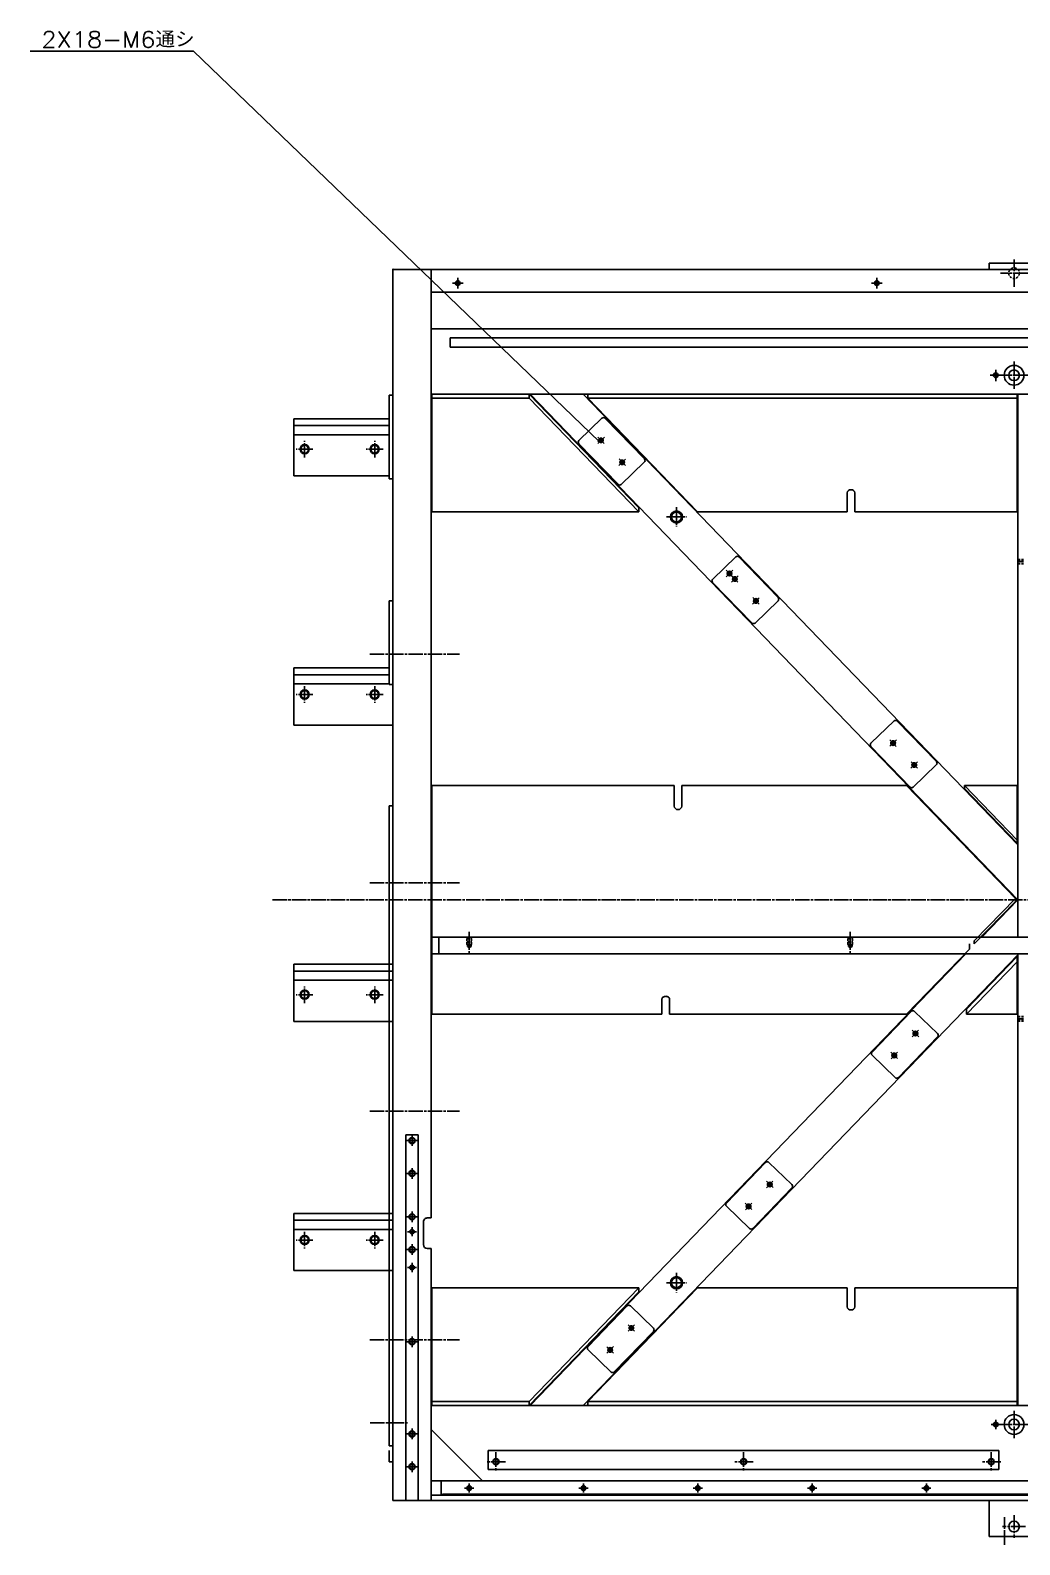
# Model space of a CAD drawing. Header units: inches. Extents: x -2018 to 2693, y -2323 to 1260.
# Drawn here: x -2018 to -719, y -727 to 1260 of the extents above; entities that cross this region are included whole.
import ezdxf
from ezdxf.enums import TextEntityAlignment as Align

# ---------------------------------------------------------------- set-up
doc = ezdxf.new("R2010")
doc.units = ezdxf.units.IN
doc.header["$MEASUREMENT"] = 0
for name, pattern in [('CENTERLINE', [25.4, 19.05, -1.5875, 3.175, -1.5875]), ('DASHED', [4.762499999999999, 3.175, -1.5875]), ('SOLID', [0])]:
    doc.linetypes.add(name, pattern=pattern)
for name, color, linetype in [('0$C$L0$V_DRAWING', 7, 'SOLID'), ('0$C$L0$V_PV', 7, 'SOLID'), ('Layer11$C$L11$V_DRAWING', 52, 'SOLID'), ('Layer11$C$L11$V_PV', 52, 'SOLID'), ('Layer12$C$L12$V_PV', 52, 'SOLID'), ('Layer13$C$L13$V_PV', 52, 'SOLID'), ('Layer21$C$L21$V_DRAWING', 2, 'SOLID'), ('Layer21$C$L21$V_PV', 2, 'SOLID'), ('Layer8$C$L8$V_PV', 40, 'SOLID'), ('Layer9$C$L9$V_PV', 254, 'SOLID')]:
    doc.layers.add(name, color=color, linetype=linetype)
doc.styles.add('CADRASTD', font='txt', dxfattribs={"bigfont": 'bigfont'})
doc.dimstyles.new('DIM13', dxfattribs={"dimtxt": 0.156, "dimasz": 2.0000000005, "dimexe": 0, "dimexo": 0, "dimgap": 0.078, "dimtad": 3, "dimzin": 0, "dimdsep": 46, "dimtxsty": 'CADRASTD', "dimblk": 'CADRA_ARROW22_5OPEN', "dimblk1": 'CADRA_ARROW22_5OPEN', "dimblk2": 'CADRA_ARROW22_5OPEN', "dimcen": 0.09, "dimaunit": 1, "dimadec": 17154, "dimazin": 0, "dimtfac": 1, "dimtofl": 0, "dimtmove": 0, "dimatfit": 3, "dimldrblk": 'CADRA_ARROW22_5OPEN', "dimfxl": 1, "dimtolj": 1, "dimtzin": 0, "dimarcsym": 0})

# ---------------------------------------------------------------- blocks, each defined once
blk = doc.blocks.new('BLOCK13')
at = {"layer": '0$C$L0$V_DRAWING'}
blk.add_point((0, 0), dxfattribs=at)
blk.add_point((0, 0), dxfattribs=at)
at = {"layer": 'Layer13$C$L13$V_PV', "color": 31, "linetype": 'CENTERLINE'}
for p, q in [((6, 0), (-6, 0)), ((0, 6), (0, -6)), ((46, 0), (34, 0)), ((39.99998474121094, 5.999999046325684), (39.99998474121094, -6))]:
    blk.add_line(p, q, dxfattribs=at)
at = {"layer": 'Layer21$C$L21$V_DRAWING', "color": 31}
for p, q in [((-19.99998474121094, 21), (-19.99998474121094, -20.99998474121094)), ((56.99998474121094, 23.99998474121094), (-17, 23.99998474121094)), ((60, 20.99998474121094), (60, -21)), ((57, -24), (-16.99998474121094, -24))]:
    blk.add_line(p, q, dxfattribs=at)
for centre, start, end in [((-17, 20.99998474121094), 89.99998201391085, 179.9999640278217), ((56.99998474121094, 20.99998474121094), 0, 89.99998201391085), ((-16.99998474121094, -21), 179.9999640278217, 269.9999460417325), ((57, -21), 269.9999460417325, 359.9999826971568)]:
    blk.add_arc(centre, 3, start, end, dxfattribs=at)
blk = doc.blocks.new('BLOCK12')
at = {"layer": 'Layer13$C$L13$V_PV', "color": 31, "linetype": 'CENTERLINE'}
for p, q in [((445.9089129830572, -394.9945229625703), (437.2720611954901, -403.3254770374299)), ((445.7559641267035, -403.4784258937837), (437.4250100518439, -394.8415741062165)), ((452.8389337062837, -402.2048842906953), (444.2020819187165, -410.5358383655549)), ((452.6859848499299, -410.6887872219087), (444.3550307750703, -402.0519354343415)), ((480.6087693427307, -430.994379929012), (471.9719182415593, -439.325333341787)), ((480.4558317661285, -439.4782931804657), (472.1248776912689, -430.8414413928986))]:
    blk.add_line(p, q, dxfattribs=at)
at = {"layer": 'Layer21$C$L21$V_DRAWING', "color": 31}
for p, q in [((449.750085575999, -377.3964497001671), (419.521115301839, -406.5547783688198)), ((505.3662216675366, -430.7334987803806), (453.9920154659249, -377.4729237393749)), ((470.8188360929489, -464.0573154687881), (419.4446298913372, -410.7967404277824)), ((505.2897578327156, -434.9754612283123), (475.0607875585556, -464.133789896965))]:
    blk.add_line(p, q, dxfattribs=at)
for centre, start, end in [((451.8328025190331, -379.5556622580898), 43.96715846468791, 133.9671404785988), ((421.603842838229, -408.7140019090675), 133.9671404785988, 223.9671224925097), ((503.2070087206448, -432.8162372990955), 313.9671764507779, 403.9671584646887), ((472.9780490398407, -461.9745769500732), 223.9671224925097, 313.9671591479339)]:
    blk.add_arc(centre, 3.000000047893976, start, end, dxfattribs=at)
at = {"layer": '0$C$L0$V_DRAWING'}
for p, xscale, yscale, zscale, rotation in [((273.01513671875, -224.4206848144531), 1.000000015964659, 1.000000015964659, 1.000000015964659, 313.9671764507779), ((656.239013671875, -621.7158203125), 1.000000015964659, 1.000000015964659, 1.000000015964659, 313.9671764507779), ((657.7919921875, -1031.6728515625), 0.999999977623206, 0.999999977623206, 0.999999977623206, 46.03283566497218), ((466.656494140625, -1229.826416015625), 0.999999977623206, 0.999999977623206, 0.999999977623206, 46.03283566497218), ((284.982177734375, -1418.17236328125), 0.999999977623206, 0.999999977623206, 0.999999977623206, 46.03283566497218)]:
    blk.add_blockref('BLOCK13', p, dxfattribs=dict(at, xscale=xscale, yscale=yscale, zscale=zscale, rotation=rotation))
blk = doc.blocks.new('BLOCK15')
at = {"layer": '0$C$L0$V_DRAWING'}
for p in [(0, 0), (0, 0), (1, 0)]:
    blk.add_point(p, dxfattribs=at)
at = {"layer": 'Layer12$C$L12$V_PV', "color": 4, "linetype": 'DASHED'}
for p, q in [((0, 4), (12, 4)), ((12, 3), (19.59999084472656, 3)), ((12, 2.399999618530273), (19.59999084472656, 2.399999618530273)), ((0, -4), (12, -4)), ((12, -2.399999618530273), (19.59999084472656, -2.399999618530273)), ((12, -3), (19.59999084472656, -3))]:
    blk.add_line(p, q, dxfattribs=at)
at = {"layer": 'Layer13$C$L13$V_PV', "color": 4, "linetype": 'CENTERLINE'}
blk.add_line((0, 0), (19.59999084472656, 0), dxfattribs=at)
blk = doc.blocks.new('BLOCK14')
at = {"layer": '0$C$L0$V_DRAWING'}
for p in [(0, 0), (0, 0), (1, 0)]:
    blk.add_point(p, dxfattribs=at)
at = {"layer": 'Layer12$C$L12$V_PV', "color": 4, "linetype": 'DASHED'}
for p, q in [((-1044.999755859375, 446.90869140625), (-1037.399658203125, 446.90869140625)), ((-1044.999755859375, 446.30859375), (-1037.399658203125, 446.30859375)), ((-1044.999755859375, 441.508544921875), (-1037.399658203125, 441.508544921875)), ((-1044.999755859375, 440.90869140625), (-1037.399658203125, 440.90869140625)), ((-995, 446.90869140625), (-1002.599853515625, 446.90869140625)), ((-995, 446.30859375), (-1002.599853515625, 446.30859375)), ((-995, 441.508544921875), (-1002.599853515625, 441.508544921875)), ((-995, 440.90869140625), (-1002.599853515625, 440.90869140625)), ((484.999755859375, 446.90869140625), (477.399658203125, 446.90869140625)), ((484.999755859375, 446.30859375), (477.399658203125, 446.30859375)), ((484.999755859375, 441.508544921875), (477.399658203125, 441.508544921875)), ((484.999755859375, 440.90869140625), (477.399658203125, 440.90869140625)), ((-1044.999755859375, -153.09130859375), (-1037.399658203125, -153.09130859375)), ((-1044.999755859375, -153.6913146972656), (-1037.399658203125, -153.6913146972656)), ((-1044.999755859375, -158.4913024902344), (-1037.399658203125, -158.4913024902344)), ((-995, -153.09130859375), (-1002.599853515625, -153.09130859375)), ((-995, -153.6913146972656), (-1002.599853515625, -153.6913146972656)), ((-995, -158.4913024902344), (-1002.599853515625, -158.4913024902344)), ((484.999755859375, -153.09130859375), (477.399658203125, -153.09130859375)), ((484.999755859375, -153.6913146972656), (477.399658203125, -153.6913146972656)), ((484.999755859375, -158.4913024902344), (477.399658203125, -158.4913024902344)), ((-1044.999755859375, -159.09130859375), (-1037.399658203125, -159.09130859375)), ((-995, -159.09130859375), (-1002.599853515625, -159.09130859375)), ((484.999755859375, -159.09130859375), (477.399658203125, -159.09130859375))]:
    blk.add_line(p, q, dxfattribs=at)
at = {"layer": 'Layer13$C$L13$V_PV', "color": 4, "linetype": 'CENTERLINE'}
for p, q in [((-1044.999755859375, 443.90869140625), (-1037.399658203125, 443.90869140625)), ((-995, 443.90869140625), (-1002.599853515625, 443.90869140625)), ((484.999755859375, 443.90869140625), (477.399658203125, 443.90869140625)), ((-1044.999755859375, -156.09130859375), (-1037.399658203125, -156.09130859375)), ((-995, -156.09130859375), (-1002.599853515625, -156.09130859375)), ((484.999755859375, -156.09130859375), (477.399658203125, -156.09130859375))]:
    blk.add_line(p, q, dxfattribs=at)
at = {"layer": '0$C$L0$V_DRAWING'}
for p in [(-61.99974060058594, 443.90869140625), (-61.99974060058594, -156.09130859375)]:
    blk.add_blockref('BLOCK15', p, dxfattribs=at)
at = {"layer": '0$C$L0$V_DRAWING', "rotation": 180.0000000000004}
for p in [(12, 443.90869140625), (12, -156.09130859375)]:
    blk.add_blockref('BLOCK15', p, dxfattribs=at)
at = {"layer": '0$C$L0$V_DRAWING', "yscale": -1}
for p in [(423, 443.90869140625), (423, -156.09130859375)]:
    blk.add_blockref('BLOCK15', p, dxfattribs=at)
blk = doc.blocks.new('BLOCK18')
at = {"layer": '0$C$L0$V_DRAWING'}
blk.add_point((0, 0), dxfattribs=at)
blk.add_point((0, 0), dxfattribs=at)
blk.add_point((0, 0), dxfattribs=at)
blk.add_point((0, 0), dxfattribs=at)
blk.add_point((0, 0), dxfattribs=at)
blk.add_point((0, 0), dxfattribs=at)
at = {"layer": 'Layer11$C$L11$V_DRAWING', "color": 60}
blk.add_circle((0, 0), 3, dxfattribs=at)
at = {"layer": 'Layer13$C$L13$V_PV', "color": 60, "linetype": 'CENTERLINE'}
for p, q in [((7, 0), (-7, 0)), ((0, 7), (0, -7))]:
    blk.add_line(p, q, dxfattribs=at)
at = {"layer": 'Layer21$C$L21$V_DRAWING', "color": 4}
blk.add_circle((0, 0), 2.399999618530273, dxfattribs=at)
blk = doc.blocks.new('BLOCK20')
at = {"layer": '0$C$L0$V_DRAWING'}
blk.add_point((0, 0), dxfattribs=at)
blk.add_point((0, 0), dxfattribs=at)
blk.add_point((0, 0), dxfattribs=at)
blk.add_point((0, 0), dxfattribs=at)
blk.add_point((0, 0), dxfattribs=at)
blk.add_point((0, 0), dxfattribs=at)
blk.add_point((0, 0), dxfattribs=at)
blk.add_point((0, 0), dxfattribs=at)
blk.add_point((0, 0), dxfattribs=at)
blk.add_point((0, 0), dxfattribs=at)
blk.add_point((0, 0), dxfattribs=at)
blk.add_point((0, 0), dxfattribs=at)
blk.add_point((0, 0), dxfattribs=at)
blk.add_point((0, 0), dxfattribs=at)
at = {"layer": 'Layer11$C$L11$V_DRAWING', "color": 60}
blk.add_circle((0, 0), 3, dxfattribs=at)
at = {"layer": 'Layer13$C$L13$V_PV', "color": 60, "linetype": 'CENTERLINE'}
for p, q in [((-6, 0), (6, 0)), ((0, -6), (0, 6))]:
    blk.add_line(p, q, dxfattribs=at)
at = {"layer": 'Layer21$C$L21$V_DRAWING', "color": 4}
blk.add_circle((0, 0), 2.458499908447266, dxfattribs=at)
blk = doc.blocks.new('BLOCK21')
at = {"layer": '0$C$L0$V_DRAWING'}
blk.add_point((0, 0), dxfattribs=at)
blk.add_point((0, 0), dxfattribs=at)
blk.add_point((0, 0), dxfattribs=at)
blk.add_point((0, 0), dxfattribs=at)
blk.add_point((0, 0), dxfattribs=at)
blk.add_point((0, 0), dxfattribs=at)
blk.add_point((0, 0), dxfattribs=at)
blk.add_point((0, 0), dxfattribs=at)
blk.add_point((0, 0), dxfattribs=at)
blk.add_point((0, 0), dxfattribs=at)
blk.add_point((0, 0), dxfattribs=at)
blk.add_point((0, 0), dxfattribs=at)
blk.add_point((0, 0), dxfattribs=at)
blk.add_point((0, 0), dxfattribs=at)
at = {"layer": 'Layer11$C$L11$V_DRAWING', "color": 60}
blk.add_circle((0, 0), 4, dxfattribs=at)
at = {"layer": 'Layer13$C$L13$V_PV', "color": 60, "linetype": 'CENTERLINE'}
for p, q in [((-7, 0), (7, 0)), ((0, -7), (0, 7))]:
    blk.add_line(p, q, dxfattribs=at)
at = {"layer": 'Layer21$C$L21$V_DRAWING', "color": 4}
blk.add_circle((0, 0), 3.32349967956543, dxfattribs=at)
blk = doc.blocks.new('BLOCK22')
at = {"layer": '0$C$L0$V_DRAWING'}
blk.add_point((0, 0), dxfattribs=at)
blk.add_point((0, 0), dxfattribs=at)
blk.add_point((0, 0), dxfattribs=at)
blk.add_point((0, 0), dxfattribs=at)
blk.add_point((0, 0), dxfattribs=at)
blk.add_point((0, 0), dxfattribs=at)
blk.add_point((0, 0), dxfattribs=at)
blk.add_point((0, 0), dxfattribs=at)
at = {"layer": 'Layer11$C$L11$V_DRAWING', "color": 60}
blk.add_circle((0, 0), 4, dxfattribs=at)
at = {"layer": 'Layer13$C$L13$V_PV', "color": 60, "linetype": 'CENTERLINE'}
for p, q in [((12.5, 0), (-12.5, 0)), ((0, 12.5), (0, -12.5))]:
    blk.add_line(p, q, dxfattribs=at)
at = {"layer": 'Layer21$C$L21$V_DRAWING', "color": 4}
blk.add_circle((0, 0), 3.399999618530273, dxfattribs=at)
blk = doc.blocks.new('BLOCK24')
at = {"layer": '0$C$L0$V_DRAWING'}
blk.add_point((0, 0), dxfattribs=at)
blk.add_point((0, 0), dxfattribs=at)
blk.add_point((0, 0), dxfattribs=at)
blk.add_point((0, 0), dxfattribs=at)
blk.add_point((0, 0), dxfattribs=at)
blk.add_point((0, 0), dxfattribs=at)
at = {"layer": 'Layer11$C$L11$V_DRAWING', "color": 60}
blk.add_circle((0, 0), 6, dxfattribs=at)
at = {"layer": 'Layer13$C$L13$V_PV', "color": 60, "linetype": 'CENTERLINE'}
for p, q in [((11, 0), (-11, 0)), ((0, 11), (0, -11))]:
    blk.add_line(p, q, dxfattribs=at)
at = {"layer": 'Layer21$C$L21$V_DRAWING', "color": 4}
blk.add_circle((0, 0), 5.052999496459961, dxfattribs=at)
blk = doc.blocks.new('BLOCK25')
at = {"layer": '0$C$L0$V_DRAWING'}
blk.add_point((0, 0), dxfattribs=at)
blk.add_point((0, 0), dxfattribs=at)
blk.add_point((0, 0), dxfattribs=at)
blk.add_point((0, 0), dxfattribs=at)
blk.add_point((0, 0), dxfattribs=at)
blk.add_point((0, 0), dxfattribs=at)
at = {"layer": 'Layer21$C$L21$V_DRAWING', "color": 4}
for radius in [13, 7]:
    blk.add_circle((0, 0), radius, dxfattribs=at)
blk = doc.blocks.new('BLOCK26')
at = {"layer": '0$C$L0$V_DRAWING'}
blk.add_point((0, 0), dxfattribs=at)
blk.add_point((0, 0), dxfattribs=at)
blk.add_point((0, 0), dxfattribs=at)
blk.add_point((0, 0), dxfattribs=at)
blk.add_point((0, 0), dxfattribs=at)
blk.add_point((0, 0), dxfattribs=at)
at = {"layer": 'Layer12$C$L12$V_PV', "color": 60, "linetype": 'DASHED'}
for p, q in [((-3.00048828125, -9.499970436096191), (-3.00048828125, 0)), ((-2.39990234375, 0), (-2.39990234375, -12.39997959136963)), ((2.39990234375, 0), (2.39990234375, -12.39997959136963)), ((3.00048828125, -9.499970436096191), (3.00048828125, 0)), ((-3.000487327575684, -9.499969482421875), (3.000487327575684, -9.499969482421875)), ((-2.999817738638228, -9.499836777262146), (-2.499827997436512, -9.999826518463863)), ((2.5, -10), (-2.5, -10)), ((2.39990234375, -12.39997959136963), (-2.39990234375, -12.39997959136963)), ((-2.399814310091756, -12.39959746390139), (0.0002320138864889, -13.59962062589051)), ((6.35479211155e-05, -13.59992812958933), (2.399905153764223, -12.40000732666778)), ((2.499907570685139, -10.00009625828972), (2.999681520026172, -9.500322308948682))]:
    blk.add_line(p, q, dxfattribs=at)
at = {"layer": 'Layer13$C$L13$V_PV', "color": 60, "linetype": 'CENTERLINE'}
blk.add_line((0, 7.211531639099121), (0, -21.16592407226562), dxfattribs=at)
blk = doc.blocks.new('BLOCK28')
at = {"layer": '0$C$L0$V_DRAWING', "color": 4}
for p, q in [((-1753.9999904638, 534.0990266802246), (-1753.9999904638, 509.238525390625)), ((-1744, 509.238525390625), (-1744, 534.0990266802246)), ((-1980.996826171875, 150.1127471923828), (-1980.996826171875, 123.0269064901831)), ((-1970.996954917875, 123.0269064901831), (-1970.996954917875, 150.1127471923828)), ((-1996.996826171875, -129.9336047175738), (-1996.996826171875, -150.0025482177734)), ((-1986.996954917875, -150.0025482177734), (-1986.996954917875, -129.9336047175738)), ((-1753.9999904638, -534.099056482225), (-1753.9999904638, -509.238525390625)), ((-1744, -509.238525390625), (-1744, -534.099056482225))]:
    blk.add_line(p, q, dxfattribs=at)
for points in [[(-1996.996826171875, -129.9336047175738), (-1996.900743484675, -129.2811126711735), (-1996.616310119875, -128.6535949707731), (-1996.154254913275, -128.0753703117734), (-1995.532459259275, -127.5684924129736), (-1994.774765014675, -127.1525115969734), (-1993.910378456275, -126.8434019091737), (-1992.972439765675, -126.6530842785732), (-1991.996950149475, -126.5888304711734)], [(-1991.996950149475, -126.5888304711734), (-1991.021460533275, -126.6530842785732), (-1990.083521842675, -126.8434019091737), (-1989.219135284275, -127.1525115969734), (-1988.461441040275, -127.5684924129736), (-1987.839645385675, -128.0753703117734), (-1987.377590179675, -128.6535949707731), (-1987.093037605075, -129.2811126711735), (-1986.996954917875, -129.9336047175738)]]:
    blk.add_lwpolyline(points, dxfattribs=at)
for centre, radius, start, end in [((-1749.391636928799, 533.6264474052241), 4.632521286521848, 85.15032278430019, 174.1448768224004), ((-1748.6081441782, 533.6267000460248), 4.632287254847645, 5.852278776500014, 94.8525216168002), ((-1976.228082909075, 123.2826277609829), 4.775594798252038, 183.0695151348004, 272.7741271519006), ((-1975.765928163675, 123.2828763841831), 4.775837770318498, 267.2273446052006, 356.9276541531008), ((-1749.3915158278, -533.6264057736253), 4.632649043615325, 185.8558492588004, 274.8480400146005), ((-1748.608265266, -533.6266584264249), 4.632414994531473, 265.1491155685006, 354.1469951582008)]:
    blk.add_arc(centre, radius, start, end, dxfattribs=at)
at = {"layer": 'Layer21$C$L21$V_DRAWING', "color": 4}
for p, q in [((-2298.996826171875, 509.238525390625), (-2298.996826171875, 663.499755859375)), ((-2298.996826171875, 663.499755859375), (-2171.3896484375, 663.499755859375)), ((-2298.996826171875, 658.46728515625), (-2171.415771484375, 658.46728515625)), ((-2171.415771484375, 663.499755859375), (-2171.415771484375, 658.46728515625)), ((-2171.415672467614, 658.4672871399671), (-2027.472304896713, 509.2385769175889)), ((-2171.389519320917, 663.4998997155926), (-2027.472253778978, 514.2982499419304)), ((-2094.286865234375, 663.499755859375), (-1531, 663.499755859375)), ((-2094.286865234375, 663.499755859375), (-2094.286865234375, 658.46728515625)), ((-2094.286865234375, 658.46728515625), (-1531, 658.46728515625)), ((-2094.286721603363, 658.4674129208433), (-1950.343354032462, 509.2387026984652)), ((-1531, 509.238525390625), (-1531, 663.499755859375)), ((-2298.996826171875, 509.238525390625), (-2027.472412109375, 509.238525390625)), ((-2027.47216796875, 514.2978515625), (-2027.47216796875, 509.23828125)), ((-1950.34326171875, 509.238525390625), (-1753.9999904638, 509.238525390625)), ((-1744, 509.238525390625), (-1531, 509.238525390625)), ((-2298.996826171875, -150.0025482177734), (-2298.996826171875, 150.1127471923828)), ((-2298.996826171875, 150.1127471923828), (-1980.996826171875, 150.1127471923828)), ((-1970.996954917875, 150.1127471923828), (-1676.185546875, 150.1127471923828)), ((-1676.18538522601, 150.1127567381773), (-1533.25558994856, 1.93483536853455)), ((-1600.204633994639, 150.1128630191961), (-1531.000019519677, 78.36717904769466)), ((-1600.20458984375, 150.1127471923828), (-1531, 150.1127471923828)), ((-1600.204466272728, 146.2433420866146), (-1531.00002129146, 74.49783383231261)), ((-1600.204345703125, 150.1127319335938), (-1600.204345703125, 146.2433166503906)), ((-1531, 74.49769592285156), (-1531, 150.1127471923828)), ((-1533.255024861181, 1.934712702583056), (-1587.144853190592, -53.93387724849163)), ((-1533.255615234375, 1.934700012207031), (-1533.255615234375, -1.934700012207031)), ((-1533.255191764838, -1.934808081670781), (-1587.144850600598, -57.8032223155169)), ((-1593.597900390625, -57.80314636230469), (-1593.597900390625, -64.4927978515625)), ((-1587.145263671875, -53.93374633789062), (-1587.145263671875, -57.80314636230469)), ((-1593.597473890404, -64.49277720671671), (-1676.078677709374, -150.0025792915403)), ((-1530.999570508604, -74.49987455159135), (-1597.358368760208, -143.2952781387576)), ((-1531, -150.0025482177734), (-1531, -74.49989318847656)), ((-1530.999683261238, -81.20725943273283), (-1597.358312019191, -150.0024873026705)), ((-2298.996826171875, -150.0025482177734), (-1996.996826171875, -150.0025482177734)), ((-1986.996954917875, -150.0025482177734), (-1676.0791015625, -150.0025482177734)), ((-1597.358642578125, -150.0025482177734), (-1597.358642578125, -143.2952117919922)), ((-1597.358642578125, -150.0025482177734), (-1531, -150.0025482177734)), ((-2298.996826171875, -509.238525390625), (-2298.996826171875, -663.499755859375)), ((-2298.996826171875, -509.238525390625), (-2027.472412109375, -509.238525390625)), ((-2171.415672467614, -658.4672871399671), (-2027.472304896713, -509.2385769175889)), ((-2171.389519320917, -663.4998997155926), (-2027.472253778978, -514.2982499419304)), ((-2094.286721603363, -658.4674129208433), (-1950.343354032462, -509.2387026984652)), ((-2027.47216796875, -514.2978515625), (-2027.47216796875, -509.23828125)), ((-1950.34326171875, -509.238525390625), (-1753.9999904638, -509.238525390625)), ((-1744, -509.238525390625), (-1531, -509.238525390625)), ((-1531, -509.238525390625), (-1531, -663.499755859375)), ((-2298.996826171875, -658.46728515625), (-2171.415771484375, -658.46728515625)), ((-2298.996826171875, -663.499755859375), (-2171.3896484375, -663.499755859375)), ((-2171.415771484375, -663.499755859375), (-2171.415771484375, -658.46728515625)), ((-2094.286865234375, -658.46728515625), (-1531, -658.46728515625)), ((-2094.286865234375, -663.499755859375), (-2094.286865234375, -658.46728515625)), ((-2094.286865234375, -663.499755859375), (-1531, -663.499755859375))]:
    blk.add_line(p, q, dxfattribs=at)
blk = doc.blocks.new('BLOCK30')
at = {"layer": '0$C$L0$V_DRAWING'}
blk.add_point((0, 0), dxfattribs=at)
blk.add_point((0, 0), dxfattribs=at)
blk.add_point((0, 0), dxfattribs=at)
blk.add_point((0, 0), dxfattribs=at)
at = {"layer": 'Layer11$C$L11$V_DRAWING', "color": 60}
blk.add_circle((0, 0), 3, dxfattribs=at)
at = {"layer": 'Layer13$C$L13$V_PV', "color": 60, "linetype": 'CENTERLINE'}
for p, q in [((-3.59999942779541, 0), (3.59999942779541, 0)), ((0, -3.59999942779541), (0, 3.59999942779541))]:
    blk.add_line(p, q, dxfattribs=at)
at = {"layer": 'Layer21$C$L21$V_DRAWING', "color": 4}
blk.add_circle((0, 0), 2.458499908447266, dxfattribs=at)
blk = doc.blocks.new('BLOCK29')
at = {"layer": '0$C$L0$V_DRAWING'}
for p in [(0, 0, -253.2101898193359), (0, 0, -253.2101898193359), (448.5205078124999, -406.3703613281251, -406.3703613281251)]:
    blk.add_point(p, dxfattribs=at)
for p in [(273.01513671875, -224.4206848144531), (300.784912109375, -253.2101898193359), (441.590487089273, -399.16), (448.5205078125, -406.3703613281251), (476.290283203125, -435.15966796875), (656.239013671875, -621.7158203125), (684.0087890625, -650.50537109375), (685.561767578125, -1002.88330078125), (657.7919921875, -1031.6728515625), (494.42626953125, -1201.036865234375), (466.656494140625, -1229.826416015625), (312.751953125, -1389.3828125), (284.982177734375, -1418.17236328125)]:
    blk.add_blockref('BLOCK30', p, dxfattribs=at)
blk = doc.blocks.new('CADRA_ARROW22_5OPEN')
at = {"layer": 'Layer9$C$L9$V_PV'}
for q in [(-0.9914448613738104, 0), (-0.9807852804032304, 0.1950903220161282), (-0.9807852804032304, -0.1950903220161282)]:
    blk.add_line((0, 0), q, dxfattribs=at)

msp = doc.modelspace()

# ---------------------------------------------------------------- linework, layer by layer
at = {"layer": 'Layer11$C$L11$V_PV'}
msp.add_line((-2017.733391221378, 1233.101642871295), (-1803.573183911606, 1233.101642871295), dxfattribs=at)
msp.add_circle((-750.7596032046325, 807.6022433286294), 3, dxfattribs=at)
at = {"layer": 'Layer11$C$L11$V_PV', "color": 60}
for centre in [(-1169.757114829329, 621.6007341386638), (-1169.757114829329, -383.3954771507924)]:
    msp.add_circle(centre, 7.999994277952737, dxfattribs=at)
at = {"layer": 'Layer12$C$L12$V_PV', "color": 60, "linetype": 'DASHED'}
msp.add_circle((-726.7596032046325, 941.6032518394594), 6.999992132185014, dxfattribs=at)
at = {"layer": 'Layer13$C$L13$V_PV', "color": 60, "linetype": 'CENTERLINE'}
for p, q in [((-726.7596032046325, 923.603247547924), (-726.7596032046325, 959.6017912868956)), ((-708.7595989130971, 941.6032518394594), (-744.759607496168, 941.6032518394594)), ((-726.7596032046325, 825.6022476201648), (-726.7596032046325, 789.6022390370939)), ((-708.7595989130971, 807.6022433286294), (-759.2780837245152, 807.6022433286294)), ((-750.7596032046325, 814.6271622682492), (-750.7596032046325, 799.7794313115063)), ((-1572.335824092823, 741.6022275929994), (-1550.75720566683, 741.6022275929994)), ((-1182.756141366039, 621.6007341386638), (-1156.75662344852, 621.6007341386638)), ((-1169.757114829329, 634.6012255194725), (-1169.757114829329, 608.6017076019543)), ((-1572.335824092823, 441.6036209115078), (-1454.541850696051, 441.6036209115078)), ((-1572.335824092823, 141.6045564662353), (-1454.541850696051, 141.6045564662353)), ((-1699.829995114802, 119.1044595490598), (1711.828533131727, 119.1044595490598)), ((-1572.335824092823, -158.3955150593555), (-1454.541850696051, -158.3955150593555)), ((-1169.757114829329, -370.3955350865209), (-1169.757114829329, -396.39551076782)), ((-1182.756141366039, -383.3954771507924), (-1156.75662344852, -383.3954771507924)), ((-1572.335824092823, -458.3954950321901), (-1454.541850696051, -458.3954950321901)), ((-726.7596032046325, -551.3957003106357), (-726.7596032046325, -587.3957088937066)), ((-1571.757210673621, -567.3965586177251), (-1521.757687034055, -567.3965586177251)), ((-708.7595989130971, -569.3957046021711), (-744.759607496168, -569.3957046021711)), ((-739.2570121901065, -727.2050989163158), (-739.2570121901065, -690.94480584736)), ((-726.7596032046325, -688.3957940091595), (-726.7596032046325, -718.3958011617186)), ((-711.759599628353, -703.3957975854391), (-741.7596067809121, -703.3957975854391))]:
    msp.add_line(p, q, dxfattribs=at)
at = {"layer": 'Layer21$C$L21$V_PV', "color": 4}
for p, q in [((-759.2595499180675, 946.6027647501861), (-759.2595499180675, 954.6022783761688)), ((-759.2595499180675, 954.6022783761688), (-634.2595506333233, 954.6022783761688)), ((-1541.758668365161, -669.3956674088639), (-1541.758668365161, 946.6027647501861)), ((-1541.758668365161, 946.6027647501861), (1658.240141449008, 946.6027647501861)), ((-1491.756215037397, -298.3956094731353), (-1491.756215037397, 946.6012999060869)), ((-1491.756215037397, 916.602757597627), (1608.240617809443, 916.602757597627)), ((-1491.756215037397, 868.6027461535325), (1608.240617809443, 868.6027461535325)), ((-1466.758650483763, 844.6027404314852), (-1466.758650483763, 856.6012784484096)), ((-1466.758650483763, 856.6012784484096), (1568.240119991331, 856.6012784484096)), ((-1466.758650483763, 844.6027404314852), (1568.240119991331, 844.6027404314852)), ((-1546.758181275888, 781.601260567012), (-1541.758668365161, 781.601260567012)), ((-1546.758181275888, 671.6017226223285), (-1546.758181275888, 781.601260567012)), ((-1491.756215037397, 782.6032139308962), (1608.240617809443, 782.6032139308962)), ((-1361.758567341234, 782.6031046843639), (-721.7596521935941, 119.1045756245857)), ((-1292.289162003397, 782.603577254191), (-721.7589490694681, 191.124516733443)), ((-721.7595409773686, 70.1045089017174), (-721.7595409773686, 782.6032139308962)), ((-1671.757722796851, 675.6022118573694), (-1671.757722796851, 750.602229738767)), ((-1671.757722796851, 750.602229738767), (-1546.758181275888, 750.602229738767)), ((-1671.757722796851, 741.6022275929994), (-1546.758181275888, 741.6022275929994)), ((-1671.757722796851, 729.6022247319758), (-1546.758181275888, 729.6022247319758)), ((-1671.757722796851, 675.6022118573694), (-1546.758181275888, 675.6022118573694)), ((-1546.758181275888, 671.6017226223285), (-1541.758668365161, 671.6017226223285)), ((-1546.758181275888, 511.6011961939803), (-1541.758668365161, 511.6011961939803)), ((-1546.758181275888, 401.6016582492967), (-1546.758181275888, 511.6011961939803)), ((-1671.757722796851, 423.6036166199724), (-1671.757722796851, 348.6035987385747)), ((-1671.757722796851, 423.6036166199724), (-1546.758181275888, 423.6036166199724)), ((-1671.757722796851, 414.6021496301054), (-1546.758181275888, 414.6021496301054)), ((-1671.757722796851, 402.6021467690818), (-1546.758181275888, 402.6021467690818)), ((-1546.758181275888, 401.6016582492967), (-1541.758668365161, 401.6016582492967)), ((-1671.757722796851, 348.6035987385747), (-1541.758668365161, 348.6035987385747)), ((-1546.758181275888, 242.6050077927131), (-1541.758668365161, 242.6050077927131)), ((-1546.758181275888, -597.3953755844535), (-1546.758181275888, 242.6050077927131)), ((-721.7571982759591, 119.1023234508025), (-769.0215946204743, 70.10244238761393)), ((-1491.756215037397, 70.1045089017174), (1607.240129289658, 70.1045089017174)), ((-1481.758654060043, 70.1045089017174), (-1481.758654060043, 48.10456469167821)), ((-1491.756215037397, 48.10456469167821), (1607.240129289658, 48.10456469167821)), ((-790.2424801999321, 48.10235458643696), (-1361.757219784577, -544.3976333829753)), ((-721.7575108877453, 47.08210752448576), (-1292.287831113253, -544.3973145381402)), ((-721.7595409773686, -544.3955765713636), (-721.7595409773686, 48.10456469167821)), ((-1671.757722796851, -40.39536485561487), (-1671.757722796851, 34.60465302578283)), ((-1671.757722796851, 34.60465302578283), (-1541.758668365161, 34.60465302578283)), ((-1671.757722796851, 25.60510864379612), (-1541.758668365161, 25.60510864379612)), ((-1671.757722796851, 13.60510578277249), (-1541.758668365161, 13.60510578277249)), ((-1671.757722796851, -40.39536485561487), (-1541.758668365161, -40.39536485561487)), ((-1524.759152593411, -669.3956674088639), (-1524.759152593411, -189.3955529679186)), ((-1524.759152593411, -189.3955529679186), (-1508.758660497346, -189.3955529679186)), ((-1508.758660497346, -669.3956674088639), (-1508.758660497346, -189.3955529679186)), ((-1671.757722796851, -292.3953333843549), (-1671.757722796851, -367.3953512657526)), ((-1671.757722796851, -292.3953333843549), (-1541.758668365161, -292.3953333843549)), ((-1671.757722796851, -301.3963426104409), (-1541.758668365161, -301.3963426104409)), ((-1671.757722796851, -313.3963454714645), (-1541.758668365161, -313.3963454714645)), ((-1501.758170547049, -303.3955801476431), (-1501.758170547049, -333.3955873002022)), ((-1496.757192792223, -298.3956094731353), (-1491.756215037397, -298.3956094731353)), ((-1496.757192792223, -338.39555797471), (-1491.756215037397, -338.39555797471)), ((-1491.756215037397, -669.3956674088639), (-1491.756215037397, -338.39555797471)), ((-1671.757722796851, -367.3953512657526), (-1541.758668365161, -367.3953512657526)), ((-1099.73463719717, -544.3955765713636), (-1491.756215037397, -544.3955765713636)), ((1608.240617809443, -544.3955765713636), (-1045.772710269144, -544.3955765713636)), ((-1424.25698198966, -643.3972888063626), (-1491.75703737144, -575.8972334245831)), ((-1546.758181275888, -597.3953755844535), (-1541.758668365161, -597.3953755844535)), ((-1546.758181275888, -618.3965707770755), (-1546.758181275888, -603.6850499355912)), ((-1416.757662000099, -603.3954685677215), (-746.7585703751016, -603.3954685677215)), ((-1416.757662000099, -628.395596598529), (-1416.757662000099, -603.3954685677215)), ((-746.7585703751016, -628.395596598529), (-746.7585703751016, -603.3954685677215)), ((-1546.758181275888, -618.3965707770755), (-1541.758668365161, -618.3965707770755)), ((-1416.757662000099, -628.395596598529), (-746.7585703751016, -628.395596598529)), ((-1491.756215037397, -643.3956001748086), (1608.240617809443, -643.3956001748086)), ((-1478.757188500688, -662.395635222348), (-1478.757188500688, -643.3956001748086)), ((-1541.758668365161, -669.3956674088639), (1658.240141449008, -669.3956674088639)), ((-1491.756215037397, -662.395635222348), (1608.240617809443, -662.395635222348)), ((-1478.755878928675, -662.3961248810244), (-1476.854259120332, -661.2982244903994)), ((-1475.354355658139, -660.89563486472), (1587.836804351045, -660.89563486472)), ((-759.2595499180675, -669.3956674088639), (-759.2595499180675, -716.3957396497105)), ((-759.2595499180675, -716.3957396497105), (-634.2595506333233, -716.3957396497105))]:
    msp.add_line(p, q, dxfattribs=at)
at = {"layer": 'Layer21$C$L21$V_PV'}
msp.add_circle((-750.7596032046325, 807.6022433286294), 2.599999904632568, dxfattribs=at)
at = {"layer": 'Layer21$C$L21$V_PV', "color": 4}
for centre, radius in [((-1169.757114829329, 621.6007341386638), 6.499988198277521), ((-1169.757114829329, -383.3954771507924), 6.499988198277521), ((-726.7596032046325, -569.3957046021711), 12.99999928474409), ((-726.7596032046325, -569.3957046021711), 6.999992132185014), ((-726.7596032046325, -703.3955229271705), 6.999992132185014)]:
    msp.add_circle(centre, radius, dxfattribs=at)
for centre, radius, start, end in [((-1496.757192792223, -303.3955801476431), 5.000000715255908, 89.99998201391085, 180.0000186693351), ((-1496.757192792223, -333.3955873002022), 5.000000715255908, 180.0000186693351, 270.000000683246), ((-1475.354355658139, -663.8957271327322), 3.000000715255908, 89.99998201391085, 119.9999760185478)]:
    msp.add_arc(centre, radius, start, end, dxfattribs=at)

# ---------------------------------------------------------------- block references
at = {"layer": '0$C$L0$V_PV'}
for name, p in [('BLOCK29', (-1541.758668365161, 946.6027647501861)), ('BLOCK25', (-726.7596032046325, 807.6022433286294)), ('BLOCK28', (808.2408238031444, 119.1044595490598)), ('BLOCK12', (-1541.758668365161, 946.6027647501861)), ('BLOCK14', (323.2408302404476, 119.1044595490598)), ('BLOCK24', (-1657.756742896257, 388.6026317125873)), ('BLOCK24', (-1565.757209243109, 388.6026317125873)), ('BLOCK26', (-1441.756691397832, 70.1045089017174)), ('BLOCK26', (-941.7570604698802, 70.1045089017174)), ('BLOCK21', (-1516.758174123329, -196.8955547560584)), ('BLOCK21', (-1516.758174123329, -239.8954124201327)), ('BLOCK21', (-1516.758174123329, -296.8955175627512)), ('BLOCK24', (-1657.756742896257, -327.39631829174)), ('BLOCK24', (-1565.757209243109, -327.39631829174)), ('BLOCK20', (-1516.758174123329, -316.3955222119146)), ('BLOCK21', (-1516.758174123329, -339.8955583323379)), ('BLOCK20', (-1516.758174123329, -363.3955029000051)), ('BLOCK21', (-1516.758174123329, -460.8956176985783)), ('BLOCK21', (-1516.758174123329, -581.8955855120624)), ('BLOCK20', (-750.7596089266798, -569.3957046021711)), ('BLOCK22', (-1406.758636178645, -618.3955636967572)), ('BLOCK22', (-1081.756605567123, -618.3955636967572)), ('BLOCK22', (-756.7596103571916, -618.3955636967572)), ('BLOCK21', (-1516.758174123329, -624.8956262816491)), ('BLOCK20', (-1441.758156241931, -652.8957550277125)), ('BLOCK20', (-1291.759585323235, -652.8957550277125)), ('BLOCK20', (-1141.75808471634, -652.8957550277125)), ('BLOCK20', (-991.7595137976441, -652.8957550277125)), ('BLOCK20', (-841.7597526931173, -652.8957550277125))]:
    msp.add_blockref(name, p, dxfattribs=at)
at = {"layer": '0$C$L0$V_PV', "xscale": 0.9999996423720461, "yscale": 0.9999996423720461, "zscale": 0.9999996423720461}
for p in [(-1456.756694974111, 928.6027604586507), (-906.7578150648629, 928.6027604586507)]:
    msp.add_blockref('BLOCK18', p, dxfattribs=at)
at = {"layer": '0$C$L0$V_PV', "yscale": -1}
for p in [(-1657.756742896257, 710.6017319206552), (-1565.757209243109, 710.6017319206552), (-1657.756742896257, -5.395844792329023), (-1565.757209243109, -5.395844792329023)]:
    msp.add_blockref('BLOCK24', p, dxfattribs=at)

# ---------------------------------------------------------------- texts
at = {"layer": 'Layer8$C$L8$V_PV', "style": 'CADRASTD', "width": 0.8571429526631192}
msp.add_text('2X18-M6通シ', height=21.00000500679135, dxfattribs=at).set_placement((-2003.180923668594, 1237.756368102161), (-1802.084880394705, 1237.756368102161), align=Align.FIT)

# ---------------------------------------------------------------- leaders
msp.add_leader([(-1271.339383921476, 720.495288966963), (-1803.573844256272, 1233.101878435375)], dimstyle='DIM13')

doc.saveas('drawing.dxf')
